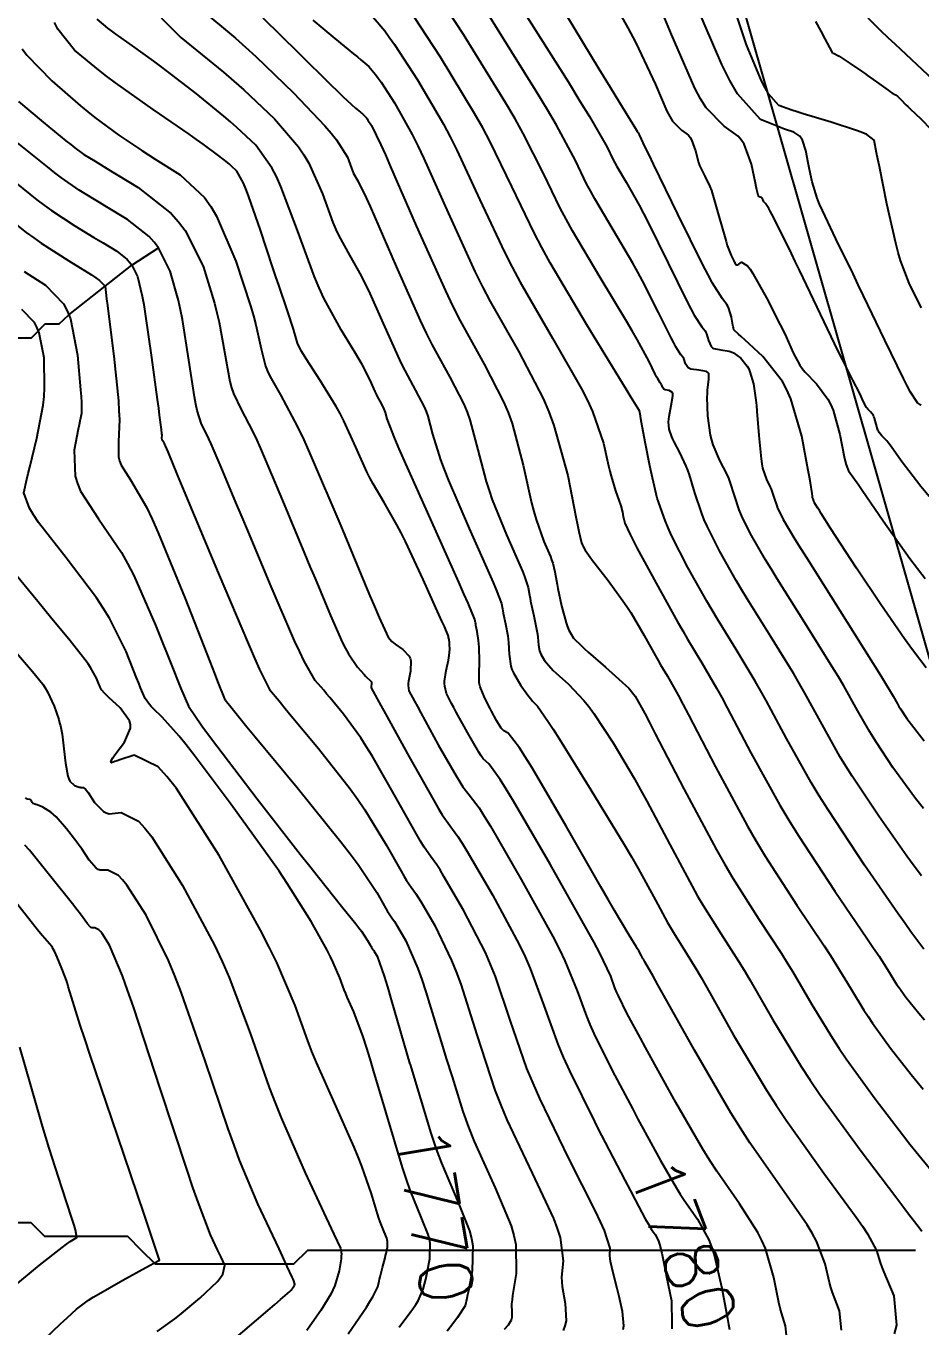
# Model space of a CAD drawing. Header units: metres. Extents: x 837475 to 838479, y 1189012 to 1191015.
# Drawn here: x 837875.6 to 837940.4, y 1189673.7 to 1189767.8 of the extents above; entities that cross this region are included whole.
import ezdxf

# ---------------------------------------------------------------- set-up
doc = ezdxf.new("R2010")
doc.units = ezdxf.units.M
doc.header["$LTSCALE"] = 0.3
for name, color, linetype in [('COTAS 10', 1, 'Continuous'), ('COTAS INT', 252, 'Continuous'), ('DRENAJE', 5, 'Continuous'), ('VIA1', 50, 'Continuous')]:
    doc.layers.add(name, color=color, linetype=linetype)
doc.styles.get("Standard").update_dxf_attribs({"font": 'simplex.shx'})

msp = doc.modelspace()

# ---------------------------------------------------------------- linework, layer by layer
at = {"layer": 'COTAS 10'}
for points in [[(837940.372, 1189740.384), (837940.319, 1189740.423), (837940.106, 1189740.564), (837939.601, 1189741.342), (837939.365, 1189741.784), (837939.088, 1189742.324), (837937.739, 1189745.094), (837936.209, 1189748.293), (837935.818, 1189749.103), (837935.44, 1189749.882), (837934.191, 1189752.422), (837933.224, 1189754.469), (837933.024, 1189754.937), (837932.853, 1189755.362), (837932.482, 1189756.539), (837932.302, 1189757.434), (837932.252, 1189757.68), (837932.202, 1189757.927), (837932.02, 1189758.812), (837931.777, 1189759.551), (837931.688, 1189759.704), (837931.59, 1189759.836), (837931.157, 1189760.125), (837930.485, 1189760.356), (837930.237, 1189760.45), (837929.961, 1189760.558), (837928.74, 1189761.054), (837927.082, 1189762.905), (837926.531, 1189763.867), (837925.94, 1189765.022), (837923.477, 1189770.816)], [(837892.746, 1189768.391), (837895.33, 1189765.877), (837897.659, 1189763.563), (837898.141, 1189763.091), (837898.552, 1189762.693), (837899.447, 1189761.865), (837899.813, 1189761.569), (837899.89, 1189761.506), (837899.958, 1189761.451), (837900.114, 1189761.32), (837900.246, 1189761.164), (837900.297, 1189761.093), (837900.354, 1189761.01), (837900.615, 1189760.61), (837901.296, 1189759.206), (837901.618, 1189758.49), (837901.998, 1189757.632), (837903.852, 1189753.351), (837905.962, 1189748.649), (837906.503, 1189747.526), (837907.025, 1189746.481), (837908.756, 1189743.351), (837910.17, 1189740.635), (837910.493, 1189739.851), (837910.785, 1189739.053), (837911.593, 1189736.054), (837912.196, 1189733.327), (837912.359, 1189732.701), (837912.52, 1189732.13), (837913.088, 1189730.532), (837913.548, 1189729.446), (837913.64, 1189729.197), (837913.718, 1189728.972), (837913.874, 1189728.346), (837913.983, 1189727.677), (837914.032, 1189727.425), (837914.088, 1189727.143), (837914.359, 1189725.881), (837914.687, 1189724.638), (837914.78, 1189724.367), (837914.874, 1189724.128), (837915.221, 1189723.533), (837915.79, 1189722.978), (837916.023, 1189722.765), (837916.29, 1189722.526), (837917.531, 1189721.447), (837918.748, 1189720.367), (837919.001, 1189720.127), (837919.218, 1189719.913), (837919.695, 1189719.356), (837920.379, 1189718.089), (837920.726, 1189717.428), (837921.141, 1189716.632), (837923.209, 1189712.638), (837925.568, 1189708.229), (837926.167, 1189707.171), (837926.742, 1189706.184), (837928.623, 1189703.209), (837930.263, 1189700.736), (837930.687, 1189700.066), (837931.097, 1189699.402), (837932.468, 1189697.054), (837933.953, 1189694.602), (837934.435, 1189693.872), (837934.947, 1189693.119), (837937.054, 1189690.216), (837939.092, 1189687.553), (837939.562, 1189686.952), (837939.99, 1189686.41), (837941.192, 1189684.945)], [(837940.53, 1189711.214), (837939.96, 1189711.95), (837938.319, 1189714.191), (837937.127, 1189715.99), (837936.841, 1189716.446), (837936.574, 1189716.885), (837935.77, 1189718.319), (837934.772, 1189720.091), (837934.383, 1189720.742), (837933.944, 1189721.464), (837931.953, 1189724.651), (837929.956, 1189727.835), (837929.514, 1189728.555), (837929.12, 1189729.205), (837928.095, 1189730.967), (837927.475, 1189732.204), (837927.335, 1189732.522), (837927.21, 1189732.83), (837926.874, 1189733.857), (837926.562, 1189734.829), (837926.453, 1189735.103), (837926.332, 1189735.38), (837925.813, 1189736.395), (837925.323, 1189737.515), (837925.222, 1189737.858), (837925.136, 1189738.214), (837924.946, 1189739.62), (837924.901, 1189740.933), (837924.906, 1189741.231), (837924.917, 1189741.501), (837925.019, 1189742.239), (837925, 1189742.681), (837924.935, 1189742.764), (837924.845, 1189742.831), (837924.304, 1189742.928), (837923.721, 1189742.988), (837923.604, 1189743.031), (837923.507, 1189743.084), (837923.315, 1189743.37), (837923.226, 1189743.691), (837923.194, 1189743.766), (837923.157, 1189743.835), (837922.996, 1189744.034), (837922.636, 1189744.602), (837922.474, 1189744.902), (837922.285, 1189745.265), (837921.38, 1189747.095), (837920.218, 1189749.371), (837919.868, 1189750.015), (837919.505, 1189750.665), (837918.09, 1189753.065), (837916.762, 1189755.32), (837916.453, 1189755.879), (837916.17, 1189756.409), (837915.362, 1189758.09), (837913.986, 1189760.651), (837913.345, 1189761.737), (837912.591, 1189762.986), (837908.932, 1189768.858)], [(837875.334, 1189766.166), (837875.69, 1189765.691), (837877.482, 1189763.836), (837879.558, 1189762.04), (837880.093, 1189761.602), (837880.611, 1189761.19), (837882.336, 1189759.916), (837883.999, 1189758.804), (837884.478, 1189758.494), (837884.964, 1189758.183), (837886.785, 1189757.051), (837888.539, 1189755.402), (837888.984, 1189754.765), (837889.41, 1189754.05), (837890.801, 1189750.816), (837891.858, 1189747.565), (837892.074, 1189746.839), (837892.257, 1189746.189), (837892.638, 1189744.469), (837892.952, 1189743.209), (837893.091, 1189742.849), (837893.254, 1189742.485), (837894.032, 1189741.127), (837895.264, 1189738.832), (837895.712, 1189737.877), (837896.208, 1189736.782), (837898.386, 1189731.674), (837900.421, 1189726.778), (837900.826, 1189725.818), (837901.163, 1189725.029), (837901.808, 1189723.609), (837902.091, 1189723.29), (837902.2, 1189723.195), (837902.321, 1189723.098), (837902.869, 1189722.726), (837903.339, 1189722.248), (837903.412, 1189722.084), (837903.46, 1189721.907), (837903.424, 1189721.153), (837903.288, 1189720.424), (837903.272, 1189720.262), (837903.266, 1189720.118), (837903.323, 1189719.742), (837903.722, 1189718.983), (837903.93, 1189718.597), (837904.182, 1189718.135), (837905.445, 1189715.831), (837906.728, 1189713.573), (837906.991, 1189713.139), (837907.214, 1189712.789), (837907.688, 1189712.217), (837908.395, 1189711.26), (837908.765, 1189710.667), (837909.211, 1189709.931), (837911.449, 1189706.09), (837913.731, 1189701.952), (837914.204, 1189701.03), (837914.608, 1189700.204), (837915.496, 1189698.029), (837916.152, 1189696.206), (837916.41, 1189695.603), (837916.701, 1189694.958), (837918.029, 1189692.27), (837919.311, 1189689.833), (837919.503, 1189689.467), (837919.886, 1189688.749), (837920.259, 1189688.055), (837921.517, 1189685.759), (837922.649, 1189683.81), (837922.942, 1189683.336), (837923.227, 1189682.89), (837924.183, 1189681.517), (837925.003, 1189680.03), (837925.202, 1189679.513), (837925.389, 1189678.95), (837925.963, 1189676.534), (837926.365, 1189674.331), (837926.444, 1189673.902), (837926.509, 1189673.551)], [(837875.495, 1189750.049), (837877.024, 1189749.068), (837878.327, 1189747.723), (837878.6, 1189747.205), (837878.833, 1189746.623), (837879.358, 1189743.997), (837879.567, 1189741.503), (837879.601, 1189741.006), (837879.626, 1189740.592), (837879.629, 1189739.794), (837879.512, 1189739.232), (837879.461, 1189738.967), (837879.401, 1189738.654), (837879.117, 1189737.13), (837879.178, 1189735.253), (837879.335, 1189734.718), (837879.554, 1189734.176), (837880.854, 1189732.162), (837882.523, 1189729.733), (837882.975, 1189728.929), (837883.422, 1189728.068), (837884.999, 1189724.484), (837886.307, 1189721.179), (837886.584, 1189720.494), (837886.824, 1189719.908), (837887.386, 1189718.62), (837888.342, 1189717.205), (837888.831, 1189716.539), (837889.417, 1189715.753), (837892.343, 1189711.923), (837895.444, 1189707.929), (837896.141, 1189707.04), (837896.767, 1189706.245), (837898.444, 1189704.157), (837899.474, 1189702.88), (837899.693, 1189702.596), (837899.883, 1189702.343), (837900.328, 1189701.679), (837900.538, 1189701.303), (837900.58, 1189701.232), (837900.614, 1189701.174), (837900.68, 1189701.08), (837900.742, 1189700.996), (837900.775, 1189700.943), (837900.814, 1189700.878), (837901.012, 1189700.538), (837901.524, 1189699.084), (837901.761, 1189698.317), (837902.039, 1189697.391), (837903.39, 1189692.729), (837903.399, 1189692.702), (837904.91, 1189687.731), (837905.296, 1189686.594), (837905.667, 1189685.563), (837906.879, 1189682.729), (837907.711, 1189680.671), (837907.843, 1189680.129), (837907.931, 1189679.599), (837907.892, 1189677.787), (837907.622, 1189676.344), (837907.564, 1189676.046), (837907.515, 1189675.793), (837907.399, 1189675.25), (837906.831, 1189674.402), (837906.497, 1189673.957), (837906.086, 1189673.421)], [(837885.109, 1189673.396), (837886.06, 1189674.061), (837886.383, 1189674.307), (837886.731, 1189674.582), (837888.2, 1189675.799), (837889.471, 1189677.016), (837889.694, 1189677.29), (837889.861, 1189677.536), (837889.999, 1189678.199), (837889.703, 1189678.829), (837889.598, 1189679.055), (837889.481, 1189679.303), (837888.975, 1189680.387), (837888.067, 1189682.759), (837887.698, 1189683.82), (837887.278, 1189685.056), (837885.336, 1189690.978), (837883.388, 1189696.867), (837882.964, 1189698.082), (837882.59, 1189699.116), (837881.655, 1189701.348), (837881.122, 1189702.182), (837881.002, 1189702.335), (837880.892, 1189702.454), (837880.595, 1189702.6), (837880.38, 1189702.596), (837880.323, 1189702.621), (837880.267, 1189702.657), (837880.076, 1189702.877), (837879.558, 1189703.577), (837879.296, 1189703.914), (837878.984, 1189704.314), (837877.43, 1189706.279), (837875.866, 1189708.204), (837875.546, 1189708.58)]]:
    msp.add_lwpolyline(points, dxfattribs=at)
at = {"layer": 'COTAS INT'}
for points in [[(837940.391, 1189706.36), (837939.868, 1189707.055), (837939.333, 1189707.781), (837937.297, 1189710.659), (837935.381, 1189713.552), (837934.921, 1189714.286), (837934.492, 1189714.991), (837933.199, 1189717.297), (837931.963, 1189719.564), (837931.569, 1189720.245), (837931.154, 1189720.949), (837929.468, 1189723.684), (837927.792, 1189726.379), (837927.382, 1189727.058), (837926.996, 1189727.708), (837925.797, 1189729.813), (837924.887, 1189731.629), (837924.682, 1189732.097), (837924.498, 1189732.549), (837924.005, 1189734.057), (837923.62, 1189735.358), (837923.504, 1189735.681), (837923.384, 1189735.987), (837922.918, 1189736.956), (837922.501, 1189737.74), (837922.411, 1189737.93), (837922.333, 1189738.107), (837922.144, 1189738.649), (837922.098, 1189739.192), (837922.109, 1189739.371), (837922.131, 1189739.562), (837922.298, 1189740.354), (837922.418, 1189741.055), (837922.41, 1189741.188), (837922.385, 1189741.295), (837922.147, 1189741.461), (837921.856, 1189741.49), (837921.798, 1189741.511), (837921.749, 1189741.538), (837921.653, 1189741.681), (837921.609, 1189741.841), (837921.593, 1189741.878), (837921.575, 1189741.913), (837921.494, 1189742.012), (837921.315, 1189742.295), (837921.234, 1189742.445), (837921.14, 1189742.626), (837920.688, 1189743.539), (837919.817, 1189745.15), (837919.458, 1189745.772), (837919.048, 1189746.47), (837917.142, 1189749.623), (837915.154, 1189752.997), (837914.693, 1189753.834), (837914.269, 1189754.628), (837913.06, 1189757.142), (837911.588, 1189760.047), (837910.999, 1189761.088), (837910.332, 1189762.23), (837907.269, 1189767.209), (837904.186, 1189771.928)], [(837940.73, 1189721.389), (837939.881, 1189722.491), (837939.549, 1189722.955), (837939.173, 1189723.486), (837937.464, 1189725.978), (837935.7, 1189728.605), (837935.29, 1189729.222), (837934.914, 1189729.791), (837933.838, 1189731.449), (837933.142, 1189732.549), (837933.006, 1189732.765), (837932.893, 1189732.944), (837932.69, 1189733.274), (837932.651, 1189733.352), (837932.642, 1189733.373), (837932.634, 1189733.392), (837932.613, 1189733.457), (837932.593, 1189733.518), (837932.586, 1189733.536), (837932.578, 1189733.553), (837932.546, 1189733.617), (837932.513, 1189733.715), (837932.505, 1189733.754), (837932.499, 1189733.797), (837932.48, 1189733.997), (837932.357, 1189734.773), (837932.284, 1189735.18), (837932.195, 1189735.671), (837931.732, 1189738.138), (837930.954, 1189740.854), (837930.665, 1189741.503), (837930.344, 1189742.105), (837928.92, 1189743.907), (837927.605, 1189745.119), (837927.354, 1189745.35), (837927.15, 1189745.536), (837926.821, 1189745.831), (837926.786, 1189745.972), (837926.768, 1189746.061), (837926.746, 1189746.171), (837926.639, 1189746.749), (837926.461, 1189747.391), (837926.395, 1189747.541), (837926.322, 1189747.679), (837925.999, 1189748.079), (837925.278, 1189749.215), (837924.954, 1189749.817), (837924.577, 1189750.544), (837922.764, 1189754.208), (837921.021, 1189757.812), (837920.687, 1189758.502), (837920.418, 1189759.057), (837919.986, 1189759.948), (837919.976, 1189759.965), (837919.974, 1189759.969), (837919.971, 1189759.973), (837919.965, 1189759.986), (837919.926, 1189760.051), (837919.903, 1189760.089), (837919.874, 1189760.134), (837919.726, 1189760.368), (837918.569, 1189762.266), (837917.904, 1189763.36), (837917.09, 1189764.701), (837912.904, 1189771.6)], [(837940.94, 1189733.778), (837940.342, 1189734.507), (837938.918, 1189736.367), (837938.19, 1189737.408), (837938.031, 1189737.621), (837937.89, 1189737.802), (837937.534, 1189738.183), (837937.327, 1189738.412), (837937.28, 1189738.498), (837937.237, 1189738.592), (837937.117, 1189739.012), (837936.999, 1189739.441), (837936.956, 1189739.541), (837936.91, 1189739.633), (837936.707, 1189739.898), (837936.504, 1189740.111), (837936.458, 1189740.171), (837936.416, 1189740.23), (837936.301, 1189740.445), (837936.114, 1189740.844), (837936.026, 1189741.019), (837935.924, 1189741.222), (837935.426, 1189742.189), (837934.668, 1189743.699), (837934.401, 1189744.244), (837934.109, 1189744.845), (837932.85, 1189747.474), (837931.572, 1189750.15), (837931.268, 1189750.781), (837930.987, 1189751.363), (837930.152, 1189753.067), (837929.572, 1189754.204), (837929.452, 1189754.429), (837929.348, 1189754.616), (837929.117, 1189754.967), (837929.012, 1189755.071), (837928.989, 1189755.102), (837928.968, 1189755.135), (837928.91, 1189755.259), (837928.857, 1189755.367), (837928.838, 1189755.388), (837928.818, 1189755.406), (837928.73, 1189755.44), (837928.647, 1189755.466), (837928.63, 1189755.479), (837928.615, 1189755.494), (837928.58, 1189755.569), (837928.493, 1189755.969), (837928.445, 1189756.189), (837928.387, 1189756.457), (837928.088, 1189757.817), (837927.563, 1189759.255), (837927.362, 1189759.572), (837927.136, 1189759.853), (837926.121, 1189760.572), (837924.824, 1189761.884), (837924.42, 1189762.539), (837923.998, 1189763.32), (837922.312, 1189767.192), (837920.5, 1189771.556)], [(837910.596, 1189770.508), (837914.851, 1189763.742), (837915.69, 1189762.386), (837916.383, 1189761.255), (837917.664, 1189759.038), (837918.071, 1189758.191), (837918.213, 1189757.924), (837918.369, 1189757.643), (837919.038, 1189756.507), (837919.962, 1189754.861), (837920.277, 1189754.258), (837920.619, 1189753.592), (837922.072, 1189750.651), (837923.431, 1189747.905), (837923.714, 1189747.36), (837923.957, 1189746.908), (837924.498, 1189746.057), (837924.74, 1189745.757), (837924.794, 1189745.653), (837924.844, 1189745.541), (837924.977, 1189745.06), (837925.175, 1189744.628), (837925.266, 1189744.547), (837925.372, 1189744.482), (837925.882, 1189744.386), (837926.477, 1189744.3), (837926.635, 1189744.241), (837926.791, 1189744.168), (837927.333, 1189743.78), (837927.792, 1189743.2), (837927.895, 1189743.006), (837927.988, 1189742.797), (837928.239, 1189741.922), (837928.411, 1189740.761), (837928.454, 1189740.371), (837928.495, 1189739.952), (837928.628, 1189738.194), (837928.785, 1189736.519), (837928.842, 1189736.152), (837928.905, 1189735.827), (837929.179, 1189735.006), (837929.455, 1189734.466), (837929.519, 1189734.32), (837929.578, 1189734.174), (837929.743, 1189733.657), (837929.922, 1189733.111), (837929.989, 1189732.947), (837930.063, 1189732.778), (837930.392, 1189732.121), (837931.243, 1189730.702), (837931.645, 1189730.052), (837932.12, 1189729.291), (837936.735, 1189721.978), (837937.196, 1189721.24), (837937.581, 1189720.617), (837938.342, 1189719.341), (837938.657, 1189718.779), (837938.761, 1189718.607), (837938.874, 1189718.428), (837939.341, 1189717.722), (837940.588, 1189716.118)], [(837884.048, 1189769.81), (837886.826, 1189766.979), (837889.901, 1189764.467), (837890.656, 1189763.819), (837891.37, 1189763.192), (837893.601, 1189761.097), (837895.323, 1189759.074), (837895.717, 1189758.491), (837896.075, 1189757.898), (837897.065, 1189755.676), (837897.822, 1189753.603), (837898.033, 1189753.104), (837898.245, 1189752.638), (837899.014, 1189751.228), (837899.858, 1189749.745), (837900.117, 1189749.233), (837900.387, 1189748.677), (837901.455, 1189746.305), (837902.508, 1189743.944), (837902.769, 1189743.395), (837903.017, 1189742.892), (837903.802, 1189741.455), (837904.416, 1189740.276), (837904.556, 1189739.935), (837904.683, 1189739.589), (837905.034, 1189738.287), (837905.601, 1189736.426), (837905.865, 1189735.727), (837906.174, 1189734.948), (837907.676, 1189731.474), (837909.132, 1189728.211), (837909.413, 1189727.566), (837909.64, 1189727.032), (837910.019, 1189726.038), (837910.083, 1189725.653), (837910.112, 1189725.504), (837910.146, 1189725.336), (837910.309, 1189724.578), (837910.466, 1189723.705), (837910.496, 1189723.466), (837910.52, 1189723.228), (837910.558, 1189722.376), (837910.688, 1189721.515), (837910.77, 1189721.27), (837910.872, 1189721.023), (837911.406, 1189720.108), (837911.994, 1189719.312), (837912.131, 1189719.14), (837912.256, 1189718.988), (837912.611, 1189718.612), (837913.375, 1189717.541), (837913.758, 1189716.95), (837914.215, 1189716.232), (837916.484, 1189712.577), (837918.877, 1189708.622), (837919.412, 1189707.715), (837919.892, 1189706.889), (837921.165, 1189704.588), (837922.022, 1189702.987), (837922.239, 1189702.603), (837922.448, 1189702.245), (837923.131, 1189701.165), (837924.075, 1189699.64), (837924.449, 1189699.001), (837924.872, 1189698.268), (837926.805, 1189694.839), (837929.177, 1189690.847), (837929.876, 1189689.759), (837930.594, 1189688.679), (837933.341, 1189684.839), (837935.669, 1189681.677), (837936.122, 1189681.023), (837936.493, 1189680.465), (837937.14, 1189679.253), (837937.396, 1189678.394), (837937.519, 1189678.06), (837937.665, 1189677.684), (837938.382, 1189675.977), (837938.596, 1189673.86), (837938.425, 1189673.227)], [(837940.552, 1189701.043), (837939.633, 1189702.292), (837939.207, 1189702.896), (837938.706, 1189703.612), (837936.275, 1189707.128), (837933.634, 1189711.114), (837933.001, 1189712.126), (837932.41, 1189713.097), (837930.628, 1189716.275), (837929.154, 1189719.038), (837928.756, 1189719.748), (837928.363, 1189720.435), (837926.983, 1189722.717), (837925.628, 1189724.923), (837925.251, 1189725.561), (837924.873, 1189726.211), (837923.5, 1189728.66), (837922.322, 1189730.964), (837922.067, 1189731.524), (837921.842, 1189732.05), (837921.286, 1189733.666), (837920.936, 1189735.133), (837920.841, 1189735.566), (837920.746, 1189736.01), (837920.413, 1189737.706), (837920.148, 1189739.13), (837920.098, 1189739.402), (837920.057, 1189739.621), (837919.991, 1189739.971), (837919.99, 1189739.976), (837919.989, 1189739.978), (837919.989, 1189739.98), (837919.987, 1189739.988), (837919.403, 1189740.945), (837919.036, 1189741.546), (837918.579, 1189742.291), (837916.187, 1189746.194), (837913.544, 1189750.679), (837912.93, 1189751.791), (837912.367, 1189752.848), (837910.758, 1189756.194), (837909.19, 1189759.444), (837908.654, 1189760.438), (837908.073, 1189761.474), (837905.605, 1189765.559), (837903.228, 1189769.199)], [(837940.384, 1189747.421), (837940.181, 1189747.839), (837939.51, 1189749.203), (837938.882, 1189750.846), (837938.706, 1189751.44), (837938.529, 1189752.095), (837937.883, 1189754.959), (837937.345, 1189757.644), (837937.236, 1189758.186), (837937.145, 1189758.64), (837936.961, 1189759.548), (837936.444, 1189759.954), (837936.142, 1189760.091), (837935.771, 1189760.239), (837933.86, 1189760.863), (837931.843, 1189761.471), (837931.406, 1189761.609), (837931.02, 1189761.733), (837930.066, 1189762.074), (837929.334, 1189762.899), (837929.089, 1189763.329), (837928.826, 1189763.846), (837927.725, 1189766.442), (837926.832, 1189769.12)], [(837934.611, 1189673.497), (837934.469, 1189674.895), (837933.962, 1189676.21), (837933.844, 1189676.577), (837933.735, 1189676.945), (837933.426, 1189678.282), (837932.796, 1189679.936), (837932.485, 1189680.504), (837932.115, 1189681.118), (837930.288, 1189683.732), (837927.974, 1189687.044), (837927.297, 1189688.098), (837926.605, 1189689.212), (837923.973, 1189693.732), (837921.76, 1189697.702), (837921.331, 1189698.469), (837920.982, 1189699.092), (837920.384, 1189700.143), (837920.301, 1189700.276), (837920.275, 1189700.32), (837920.248, 1189700.367), (837920.143, 1189700.563), (837919.938, 1189700.925), (837919.849, 1189701.076), (837919.745, 1189701.249), (837919.253, 1189702.059), (837918.196, 1189703.849), (837917.737, 1189704.64), (837917.206, 1189705.56), (837914.685, 1189709.949), (837912.222, 1189714.159), (837911.727, 1189714.966), (837911.313, 1189715.617), (837910.492, 1189716.672), (837910.184, 1189716.835), (837910.094, 1189716.924), (837910.001, 1189717.032), (837909.647, 1189717.579), (837909.288, 1189718.254), (837909.192, 1189718.443), (837909.098, 1189718.632), (837908.771, 1189719.32), (837908.52, 1189719.892), (837908.474, 1189720.008), (837908.438, 1189720.105), (837908.391, 1189720.304), (837908.406, 1189720.593), (837908.409, 1189720.747), (837908.411, 1189720.933), (837908.414, 1189721.873), (837908.391, 1189722.9), (837908.377, 1189723.141), (837908.359, 1189723.364), (837908.265, 1189724.011), (837908.168, 1189724.465), (837908.147, 1189724.565), (837908.13, 1189724.654), (837908.092, 1189724.884), (837907.602, 1189726.063), (837907.299, 1189726.75), (837906.925, 1189727.594), (837904.97, 1189731.946), (837903.001, 1189736.358), (837902.618, 1189737.24), (837902.304, 1189737.975), (837901.755, 1189739.403), (837901.632, 1189739.857), (837901.588, 1189739.977), (837901.539, 1189740.096), (837901.325, 1189740.507), (837901.052, 1189741.008), (837900.965, 1189741.183), (837900.874, 1189741.374), (837900.507, 1189742.197), (837899.944, 1189743.321), (837899.729, 1189743.701), (837899.489, 1189744.112), (837898.409, 1189745.847), (837897.168, 1189748.122), (837896.827, 1189748.874), (837896.486, 1189749.678), (837895.264, 1189753.023), (837894.06, 1189756.215), (837893.73, 1189756.923), (837893.403, 1189757.556), (837892.238, 1189759.205), (837890.875, 1189760.478), (837890.423, 1189760.872), (837889.939, 1189761.285), (837887.923, 1189762.927), (837885.864, 1189764.527), (837885.353, 1189764.913), (837884.868, 1189765.275), (837883.329, 1189766.375), (837882.103, 1189767.242), (837881.815, 1189767.456), (837881.548, 1189767.659), (837880.77, 1189768.301)], [(837888.19, 1189769.086), (837890.774, 1189766.929), (837891.505, 1189766.279), (837892.242, 1189765.607), (837894.963, 1189762.989), (837897.243, 1189760.591), (837897.704, 1189760.058), (837898.09, 1189759.581), (837898.865, 1189758.329), (837899.158, 1189757.527), (837899.24, 1189757.335), (837899.322, 1189757.155), (837899.619, 1189756.61), (837900.227, 1189755.378), (837900.505, 1189754.765), (837900.831, 1189754.034), (837902.403, 1189750.412), (837904.142, 1189746.513), (837904.573, 1189745.607), (837904.983, 1189744.776), (837906.279, 1189742.403), (837907.293, 1189740.456), (837907.524, 1189739.893), (837907.734, 1189739.321), (837908.314, 1189737.17), (837908.899, 1189734.876), (837909.112, 1189734.214), (837909.347, 1189733.539), (837910.382, 1189731.003), (837911.34, 1189728.828), (837911.527, 1189728.381), (837911.679, 1189728.002), (837911.946, 1189727.192), (837912.036, 1189726.652), (837912.077, 1189726.443), (837912.124, 1189726.208), (837912.353, 1189725.144), (837912.573, 1189724.072), (837912.615, 1189723.831), (837912.648, 1189723.616), (837912.702, 1189723.042), (837912.766, 1189722.619), (837912.806, 1189722.5), (837912.856, 1189722.379), (837913.117, 1189721.931), (837913.581, 1189721.39), (837913.759, 1189721.21), (837913.958, 1189721.017), (837914.856, 1189720.214), (837915.982, 1189719.022), (837916.326, 1189718.585), (837916.683, 1189718.101), (837918.089, 1189715.966), (837919.628, 1189713.355), (837920.069, 1189712.571), (837920.517, 1189711.761), (837922.187, 1189708.613), (837923.795, 1189705.608), (837924.203, 1189704.887), (837924.595, 1189704.214), (837925.877, 1189702.187), (837927.169, 1189700.188), (837927.568, 1189699.533), (837927.984, 1189698.835), (837929.636, 1189695.947), (837931.68, 1189692.573), (837932.343, 1189691.568), (837933.048, 1189690.533), (837935.947, 1189686.538), (837938.534, 1189683.125), (837939.042, 1189682.457), (837939.461, 1189681.908), (837940.223, 1189680.925), (837940.406, 1189680.664)], [(837896.37, 1189768.238), (837897.952, 1189766.906), (837899.307, 1189765.809), (837899.594, 1189765.575), (837899.843, 1189765.371), (837900.424, 1189764.887), (837900.91, 1189764.309), (837901.099, 1189764.047), (837901.312, 1189763.74), (837902.279, 1189762.26), (837903.555, 1189759.962), (837903.963, 1189759.14), (837904.395, 1189758.236), (837906.154, 1189754.299), (837908.097, 1189750.049), (837908.645, 1189748.948), (837909.198, 1189747.88), (837911.233, 1189744.299), (837913.036, 1189740.871), (837913.443, 1189739.9), (837913.81, 1189738.92), (837914.801, 1189735.301), (837915.398, 1189732.316), (837915.516, 1189731.735), (837915.613, 1189731.261), (837915.795, 1189730.436), (837915.867, 1189730.274), (837915.896, 1189730.218), (837915.928, 1189730.157), (837916.075, 1189729.897), (837916.431, 1189729.385), (837916.595, 1189729.165), (837916.788, 1189728.912), (837917.72, 1189727.717), (837918.8, 1189726.246), (837919.086, 1189725.819), (837919.366, 1189725.384), (837920.331, 1189723.739), (837921.154, 1189722.25), (837921.344, 1189721.914), (837921.518, 1189721.609), (837922.013, 1189720.783), (837922.782, 1189719.405), (837923.13, 1189718.754), (837923.535, 1189717.985), (837925.486, 1189714.231), (837927.806, 1189709.949), (837928.445, 1189708.846), (837929.082, 1189707.78), (837931.369, 1189704.231), (837933.357, 1189701.284), (837933.805, 1189700.598), (837934.209, 1189699.968), (837935.3, 1189698.162), (837936.226, 1189696.631), (837936.527, 1189696.176), (837936.847, 1189695.706), (837938.162, 1189693.894), (837939.651, 1189691.981), (837940.081, 1189691.447), (837940.518, 1189690.912)], [(837900.733, 1189768.454), (837901.574, 1189767.455), (837901.902, 1189767), (837902.27, 1189766.469), (837903.942, 1189763.909), (837905.814, 1189760.718), (837906.309, 1189759.789), (837906.793, 1189758.84), (837908.456, 1189755.246), (837910.232, 1189751.448), (837910.788, 1189750.37), (837911.371, 1189749.28), (837913.71, 1189745.246), (837915.807, 1189741.581), (837916.239, 1189740.723), (837916.606, 1189739.933), (837917.394, 1189737.645), (837917.751, 1189735.994), (837917.846, 1189735.605), (837917.94, 1189735.246), (837918.267, 1189734.196), (837918.536, 1189733.438), (837918.593, 1189733.264), (837918.642, 1189733.105), (837918.756, 1189732.657), (837918.822, 1189732.323), (837918.84, 1189732.236), (837918.859, 1189732.151), (837918.928, 1189731.862), (837919.319, 1189731.027), (837919.541, 1189730.598), (837919.812, 1189730.082), (837921.203, 1189727.506), (837922.749, 1189724.715), (837923.119, 1189724.064), (837923.464, 1189723.466), (837924.498, 1189721.75), (837925.573, 1189719.92), (837925.943, 1189719.251), (837926.344, 1189718.511), (837928.057, 1189715.253), (837930.153, 1189711.458), (837930.796, 1189710.379), (837931.466, 1189709.289), (837934.115, 1189705.253), (837936.451, 1189701.832), (837936.924, 1189701.131), (837937.321, 1189700.535), (837938.131, 1189699.269), (837938.5, 1189698.661), (837938.619, 1189698.479), (837938.746, 1189698.293), (837939.269, 1189697.572), (837940.21, 1189696.409), (837940.6, 1189695.943)], [(837918.48, 1189768.884), (837919.142, 1189767.689), (837919.722, 1189766.601), (837921.147, 1189763.569), (837921.984, 1189761.647), (837922.193, 1189761.26), (837922.394, 1189760.935), (837923.038, 1189760.284), (837923.546, 1189759.907), (837923.66, 1189759.754), (837923.764, 1189759.581), (837924.042, 1189758.784), (837924.273, 1189757.936), (837924.345, 1189757.731), (837924.422, 1189757.539), (837924.73, 1189756.954), (837925.088, 1189756.206), (837925.196, 1189755.911), (837925.308, 1189755.579), (837925.743, 1189754.065), (837926.158, 1189752.556), (837926.256, 1189752.228), (837926.348, 1189751.938), (837926.621, 1189751.216), (837926.815, 1189750.827), (837926.858, 1189750.749), (837926.895, 1189750.683), (837926.987, 1189750.549), (837927.085, 1189750.547), (837927.125, 1189750.564), (837927.17, 1189750.589), (837927.383, 1189750.742), (837927.81, 1189750.47), (837927.991, 1189750.226), (837928.199, 1189749.91), (837929.178, 1189748.16), (837930.179, 1189746.196), (837930.401, 1189745.745), (837930.599, 1189745.333), (837931.116, 1189744.181), (837931.593, 1189743.293), (837931.766, 1189743.048), (837931.956, 1189742.804), (837932.79, 1189741.924), (837933.627, 1189740.83), (837933.819, 1189740.451), (837933.994, 1189740.038), (837934.483, 1189738.269), (837934.807, 1189736.657), (837934.878, 1189736.343), (837934.941, 1189736.086), (837935.103, 1189735.634), (837935.556, 1189735.032), (837935.802, 1189734.68), (837936.102, 1189734.247), (837937.621, 1189732.015), (837939.547, 1189729.309), (837940.102, 1189728.577), (837940.667, 1189727.853)], [(837941.248, 1189763.917), (837938.502, 1189766.468), (837937.947, 1189766.992), (837937.482, 1189767.436), (837936.542, 1189768.381)], [(837930.626, 1189673.133), (837930.557, 1189673.813), (837930.259, 1189674.736), (837930.169, 1189675.093), (837930.075, 1189675.495), (837929.712, 1189677.312), (837929.099, 1189679.407), (837928.848, 1189679.984), (837928.562, 1189680.559), (837927.235, 1189682.625), (837925.582, 1189685), (837925.09, 1189685.771), (837924.582, 1189686.591), (837922.625, 1189689.962), (837920.832, 1189693.199), (837920.428, 1189693.934), (837920.065, 1189694.6), (837919.089, 1189696.426), (837918.475, 1189697.669), (837918.34, 1189697.967), (837918.221, 1189698.246), (837917.918, 1189699.089), (837917.122, 1189700.767), (837916.693, 1189701.572), (837916.172, 1189702.526), (837913.536, 1189707.2), (837910.89, 1189711.742), (837910.363, 1189712.611), (837909.926, 1189713.313), (837909.09, 1189714.444), (837908.699, 1189714.812), (837908.542, 1189715.032), (837908.364, 1189715.302), (837907.546, 1189716.705), (837906.735, 1189718.195), (837906.561, 1189718.52), (837906.41, 1189718.807), (837906.047, 1189719.531), (837905.91, 1189720.078), (837905.901, 1189720.254), (837905.904, 1189720.44), (837906.019, 1189721.204), (837906.177, 1189721.947), (837906.207, 1189722.121), (837906.232, 1189722.281), (837906.27, 1189722.746), (837906.262, 1189723.082), (837906.258, 1189723.161), (837906.252, 1189723.233), (837906.221, 1189723.445), (837906.189, 1189723.593), (837906.183, 1189723.625), (837906.177, 1189723.655), (837906.165, 1189723.73), (837905.884, 1189724.382), (837905.709, 1189724.775), (837905.492, 1189725.26), (837904.358, 1189727.779), (837903.067, 1189730.53), (837902.751, 1189731.161), (837902.453, 1189731.736), (837901.527, 1189733.341), (837900.722, 1189734.709), (837900.501, 1189735.134), (837900.28, 1189735.58), (837899.488, 1189737.357), (837898.61, 1189739.258), (837898.335, 1189739.781), (837898.046, 1189740.304), (837896.89, 1189742.179), (837895.88, 1189743.73), (837895.685, 1189744.046), (837895.526, 1189744.315), (837895.256, 1189744.878), (837895.124, 1189745.384), (837895.053, 1189745.616), (837894.967, 1189745.888), (837894.529, 1189747.203), (837893.904, 1189749.057), (837893.699, 1189749.669), (837893.481, 1189750.324), (837892.581, 1189753.043), (837891.718, 1189755.522), (837891.523, 1189756.024), (837891.348, 1189756.448), (837890.876, 1189757.314), (837890.466, 1189757.696), (837890.33, 1189757.815), (837890.185, 1189757.939), (837889.578, 1189758.433), (837888.442, 1189759.268), (837887.963, 1189759.607), (837887.412, 1189759.994), (837884.826, 1189761.78), (837882.095, 1189763.71), (837881.452, 1189764.187), (837880.859, 1189764.64), (837879.126, 1189766.068), (837877.935, 1189767.572), (837877.683, 1189768.072)], [(837932.736, 1189768.138), (837933.108, 1189767.44), (837933.41, 1189766.874), (837933.906, 1189765.937), (837933.954, 1189765.875), (837933.973, 1189765.86), (837933.994, 1189765.848), (837934.088, 1189765.814), (837934.332, 1189765.689), (837934.447, 1189765.619), (837934.583, 1189765.533), (837935.246, 1189765.098), (837936.046, 1189764.55), (837936.268, 1189764.395), (837936.49, 1189764.238), (837937.297, 1189763.656), (837937.974, 1189763.169), (837938.115, 1189763.071), (837938.236, 1189762.99), (837938.503, 1189762.831), (837938.65, 1189762.743), (837938.694, 1189762.707), (837938.74, 1189762.665), (837938.921, 1189762.47), (837939.256, 1189762.119), (837939.4, 1189761.979), (837939.566, 1189761.82), (837940.347, 1189761.089), (837941.098, 1189760.329)], [(837875.088, 1189762.341), (837876.852, 1189760.867), (837878.508, 1189759.51), (837878.854, 1189759.234), (837879.15, 1189759), (837879.809, 1189758.516), (837880.616, 1189758.027), (837881.005, 1189757.791), (837881.466, 1189757.511), (837883.729, 1189756.134), (837886.111, 1189754.251), (837886.648, 1189753.651), (837887.131, 1189753.017), (837888.43, 1189750.446), (837889.252, 1189747.768), (837889.435, 1189747.067), (837889.597, 1189746.383), (837890.377, 1189742.104), (837890.497, 1189741.653), (837890.627, 1189741.24), (837891.174, 1189740.075), (837892.005, 1189738.513), (837892.314, 1189737.851), (837892.658, 1189737.088), (837894.182, 1189733.505), (837895.776, 1189729.652), (837896.163, 1189728.72), (837896.526, 1189727.846), (837897.641, 1189725.178), (837898.524, 1189723.213), (837898.741, 1189722.783), (837898.947, 1189722.402), (837899.59, 1189721.438), (837900.071, 1189720.905), (837900.175, 1189720.796), (837900.266, 1189720.704), (837900.487, 1189720.51), (837900.591, 1189720.412), (837900.608, 1189720.38), (837900.619, 1189720.347), (837900.617, 1189720.208), (837900.593, 1189720.076), (837900.59, 1189720.047), (837900.589, 1189720.021), (837900.599, 1189719.954), (837901.033, 1189719.159), (837901.299, 1189718.674), (837901.629, 1189718.075), (837903.345, 1189714.957), (837905.091, 1189711.843), (837905.439, 1189711.247), (837905.729, 1189710.766), (837906.287, 1189709.99), (837906.865, 1189709.207), (837907.167, 1189708.722), (837907.532, 1189708.121), (837909.361, 1189704.98), (837911.289, 1189701.379), (837911.715, 1189700.487), (837912.095, 1189699.641), (837913.075, 1189696.969), (837914.083, 1189694.167), (837914.48, 1189693.239), (837914.927, 1189692.247), (837916.74, 1189688.58), (837916.969, 1189688.114), (837918.941, 1189684.334), (837919.345, 1189683.563), (837919.687, 1189682.912), (837920.41, 1189681.555), (837920.715, 1189681.029), (837920.795, 1189680.901), (837920.871, 1189680.781), (837921.13, 1189680.41), (837921.351, 1189680.008), (837921.405, 1189679.868), (837921.455, 1189679.716), (837921.61, 1189679.064), (837921.801, 1189678.09), (837921.873, 1189677.736), (837921.955, 1189677.344), (837922.32, 1189675.623), (837922.332, 1189673.937), (837922.334, 1189673.589)], [(837918.826, 1189673.551), (837918.853, 1189673.81), (837918.763, 1189674.84), (837918.518, 1189675.927), (837918.448, 1189676.221), (837918.376, 1189676.514), (837918.108, 1189677.548), (837917.903, 1189678.455), (837917.871, 1189678.666), (837917.85, 1189678.861), (837917.863, 1189679.423), (837917.458, 1189680.693), (837917.174, 1189681.333), (837916.814, 1189682.099), (837914.894, 1189685.909), (837912.778, 1189690.258), (837912.296, 1189691.363), (837911.858, 1189692.426), (837910.654, 1189695.909), (837909.581, 1189699.079), (837909.227, 1189699.945), (837908.848, 1189700.805), (837907.274, 1189703.869), (837905.852, 1189706.31), (837905.569, 1189706.777), (837905.334, 1189707.154), (837904.885, 1189707.762), (837904.414, 1189708.433), (837904.166, 1189708.85), (837903.866, 1189709.366), (837902.356, 1189712.064), (837900.655, 1189715.021), (837900.235, 1189715.701), (837899.838, 1189716.32), (837898.586, 1189718.054), (837897.598, 1189719.243), (837897.366, 1189719.518), (837897.153, 1189719.771), (837896.535, 1189720.489), (837895.743, 1189721.874), (837895.42, 1189722.547), (837895.053, 1189723.345), (837893.351, 1189727.273), (837891.585, 1189731.483), (837891.177, 1189732.46), (837890.804, 1189733.354), (837889.745, 1189735.901), (837889.021, 1189737.604), (837888.858, 1189737.966), (837888.711, 1189738.28), (837888.316, 1189739.022), (837888, 1189739.995), (837887.903, 1189740.456), (837887.802, 1189740.999), (837887.403, 1189743.65), (837886.938, 1189746.577), (837886.795, 1189747.294), (837886.646, 1189747.971), (837886.059, 1189750.076), (837885.202, 1189751.771), (837884.884, 1189752.189), (837884.53, 1189752.584), (837882.959, 1189753.826), (837881.329, 1189754.817), (837880.939, 1189755.053), (837880.574, 1189755.274), (837879.476, 1189755.936), (837878.191, 1189756.831), (837877.709, 1189757.198), (837877.171, 1189757.617), (837874.772, 1189759.563)], [(837874.253, 1189756.965), (837876.412, 1189755.245), (837876.954, 1189754.839), (837877.472, 1189754.462), (837879.144, 1189753.356), (837880.533, 1189752.52), (837880.872, 1189752.316), (837881.193, 1189752.122), (837882.189, 1189751.518), (837882.949, 1189750.918), (837883.119, 1189750.727), (837883.273, 1189750.525), (837883.687, 1189749.706), (837884.028, 1189748.265), (837884.135, 1189747.672), (837884.248, 1189746.994), (837884.706, 1189743.841), (837885.112, 1189740.789), (837885.194, 1189740.175), (837885.262, 1189739.661), (837885.396, 1189738.637), (837885.43, 1189738.32), (837885.435, 1189738.251), (837885.438, 1189738.191), (837885.433, 1189738.042), (837885.434, 1189737.948), (837885.441, 1189737.922), (837885.45, 1189737.896), (837885.509, 1189737.802), (837885.611, 1189737.624), (837885.648, 1189737.545), (837885.689, 1189737.453), (837885.869, 1189737.014), (837886.555, 1189735.352), (837886.915, 1189734.49), (837887.349, 1189733.453), (837889.529, 1189728.256), (837891.717, 1189723.108), (837892.155, 1189722.102), (837892.521, 1189721.278), (837893.237, 1189719.816), (837893.926, 1189718.996), (837894.276, 1189718.576), (837894.693, 1189718.072), (837896.773, 1189715.559), (837899.063, 1189712.631), (837899.613, 1189711.867), (837900.127, 1189711.123), (837901.68, 1189708.602), (837902.757, 1189706.679), (837902.97, 1189706.31), (837903.148, 1189706.013), (837903.483, 1189705.535), (837903.804, 1189705.101), (837903.971, 1189704.833), (837904.173, 1189704.499), (837905.187, 1189702.759), (837906.407, 1189700.232), (837906.738, 1189699.402), (837907.067, 1189698.516), (837908.232, 1189694.849), (837909.542, 1189690.861), (837909.963, 1189689.773), (837910.408, 1189688.693), (837912.222, 1189684.849), (837913.77, 1189681.566), (837914.046, 1189680.839), (837914.257, 1189680.191), (837914.471, 1189678.508), (837914.364, 1189677.325), (837914.372, 1189676.992), (837914.398, 1189676.657), (837914.627, 1189675.426), (837914.682, 1189674.169), (837914.598, 1189673.817), (837914.471, 1189673.464)], [(837873.735, 1189754.368), (837875.638, 1189752.881), (837876.177, 1189752.493), (837876.72, 1189752.114), (837878.722, 1189750.828), (837880.362, 1189749.804), (837880.677, 1189749.59), (837880.931, 1189749.407), (837881.345, 1189748.995), (837881.452, 1189748.087), (837881.512, 1189747.591), (837881.586, 1189746.988), (837881.965, 1189743.928), (837882.301, 1189740.698), (837882.348, 1189739.987), (837882.375, 1189739.357), (837882.305, 1189737.746), (837882.317, 1189736.66), (837882.395, 1189736.36), (837882.507, 1189736.06), (837883.182, 1189734.982), (837884.328, 1189733.012), (837884.737, 1189732.15), (837885.185, 1189731.151), (837887.136, 1189726.401), (837888.915, 1189721.855), (837889.256, 1189720.985), (837889.532, 1189720.283), (837889.977, 1189719.151), (837890.027, 1189719.077), (837890.053, 1189719.042), (837890.083, 1189719.001), (837890.236, 1189718.802), (837891.116, 1189717.724), (837891.605, 1189717.13), (837892.2, 1189716.408), (837895.236, 1189712.729), (837898.391, 1189708.818), (837899.06, 1189707.949), (837899.641, 1189707.173), (837901.004, 1189705.141), (837901.647, 1189703.991), (837901.775, 1189703.771), (837901.881, 1189703.593), (837902.082, 1189703.308), (837902.273, 1189703.048), (837902.373, 1189702.888), (837902.494, 1189702.689), (837903.1, 1189701.649), (837903.965, 1189699.658), (837904.249, 1189698.859), (837904.553, 1189697.954), (837905.811, 1189693.789), (837906.018, 1189693.135), (837906.436, 1189691.806), (837907.226, 1189689.296), (837907.629, 1189688.184), (837908.037, 1189687.128), (837909.551, 1189683.789), (837910.725, 1189681.034), (837910.919, 1189680.346), (837911.056, 1189679.69), (837911.079, 1189677.593), (837910.818, 1189676.011), (837910.776, 1189675.68), (837910.747, 1189675.395), (837910.753, 1189674.753), (837910.768, 1189674.41), (837910.745, 1189674.314), (837910.71, 1189674.217), (837910.487, 1189673.865), (837910.218, 1189673.537)], [(837902.616, 1189673.702), (837903.464, 1189674.837), (837903.608, 1189675.03), (837903.812, 1189675.34), (837903.985, 1189675.626), (837904.357, 1189676.449), (837904.534, 1189677.188), (837904.585, 1189677.42), (837904.636, 1189677.665), (837904.827, 1189678.646), (837904.851, 1189679.755), (837904.797, 1189680.079), (837904.717, 1189680.41), (837904.208, 1189681.669), (837903.404, 1189683.62), (837903.139, 1189684.388), (837902.854, 1189685.254), (837901.669, 1189689.205), (837900.767, 1189692.267), (837900.515, 1189693.12), (837900.25, 1189693.964), (837900.008, 1189694.703), (837899.329, 1189696.507), (837898.856, 1189697.568), (837898.744, 1189697.84), (837898.639, 1189698.103), (837898.327, 1189698.971), (837897.85, 1189700.085), (837897.641, 1189700.503), (837897.398, 1189700.968), (837896.243, 1189703.041), (837894.522, 1189705.79), (837893.922, 1189706.681), (837893.268, 1189707.629), (837890.463, 1189711.519), (837887.777, 1189715.077), (837887.199, 1189715.815), (837886.692, 1189716.445), (837885.462, 1189717.827), (837884.811, 1189718.45), (837884.67, 1189718.602), (837884.546, 1189718.745), (837884.241, 1189719.187), (837883.912, 1189719.939), (837883.773, 1189720.277), (837883.613, 1189720.672), (837882.863, 1189722.568), (837881.659, 1189724.984), (837881.213, 1189725.707), (837880.719, 1189726.453), (837878.527, 1189729.342), (837876.532, 1189731.913), (837876.162, 1189732.459), (837875.87, 1189732.934), (837875.475, 1189734.049), (837875.69, 1189735.049), (837875.783, 1189735.45), (837875.891, 1189735.906), (837876.404, 1189738.001), (837876.855, 1189740.38), (837876.925, 1189741.015), (837876.971, 1189741.639), (837876.938, 1189743.806), (837876.575, 1189745.619), (837876.414, 1189746.021), (837876.226, 1189746.378), (837875.326, 1189747.307)], [(837898.923, 1189673.217), (837900.24, 1189675.168), (837900.497, 1189675.569), (837900.707, 1189675.908), (837901.076, 1189676.629), (837901.167, 1189677.041), (837901.201, 1189677.186), (837901.24, 1189677.345), (837901.414, 1189678.028), (837901.59, 1189678.723), (837901.63, 1189678.889), (837901.665, 1189679.044), (837901.762, 1189679.506), (837901.771, 1189679.911), (837901.751, 1189680.029), (837901.722, 1189680.15), (837901.536, 1189680.609), (837901.243, 1189681.322), (837901.146, 1189681.602), (837901.042, 1189681.918), (837900.609, 1189683.361), (837899.923, 1189685.357), (837899.659, 1189686.022), (837899.363, 1189686.737), (837898.027, 1189689.724), (837896.635, 1189692.847), (837896.304, 1189693.647), (837895.996, 1189694.419), (837895.08, 1189696.973), (837893.775, 1189700.078), (837893.222, 1189701.198), (837892.587, 1189702.43), (837889.599, 1189707.818), (837886.509, 1189712.656), (837885.809, 1189713.542), (837885.176, 1189714.231), (837883.449, 1189715.078), (837882.413, 1189714.728), (837882.214, 1189714.662), (837882.054, 1189714.61), (837881.798, 1189714.531), (837881.792, 1189714.538), (837881.791, 1189714.539), (837881.789, 1189714.54), (837881.784, 1189714.54), (837881.779, 1189714.551), (837881.777, 1189714.56), (837881.775, 1189714.57), (837881.768, 1189714.626), (837881.914, 1189714.883), (837882.009, 1189715.021), (837882.128, 1189715.187), (837882.753, 1189716.026), (837883.179, 1189717.03), (837883.172, 1189717.301), (837883.112, 1189717.568), (837882.443, 1189718.503), (837881.612, 1189719.257), (837881.449, 1189719.409), (837881.316, 1189719.537), (837881.076, 1189719.794), (837880.993, 1189719.984), (837880.957, 1189720.07), (837880.917, 1189720.17), (837880.726, 1189720.652), (837880.298, 1189721.413), (837880.108, 1189721.69), (837879.887, 1189721.996), (837878.828, 1189723.338), (837877.406, 1189725.06), (837876.482, 1189726.18), (837874.567, 1189728.503)], [(837874.937, 1189722.472), (837876.1, 1189721.14), (837876.835, 1189720.21), (837877.01, 1189719.939), (837877.172, 1189719.663), (837877.653, 1189718.616), (837877.987, 1189717.648), (837878.056, 1189717.42), (837878.115, 1189717.21), (837878.243, 1189716.6), (837878.317, 1189715.978), (837878.341, 1189715.761), (837878.367, 1189715.524), (837878.473, 1189714.508), (837878.645, 1189713.562), (837878.711, 1189713.37), (837878.787, 1189713.207), (837879.127, 1189712.873), (837879.463, 1189712.77), (837879.534, 1189712.754), (837879.597, 1189712.744), (837879.747, 1189712.751), (837879.93, 1189712.61), (837880.014, 1189712.506), (837880.112, 1189712.373), (837880.585, 1189711.66), (837881.222, 1189711), (837881.424, 1189710.902), (837881.637, 1189710.84), (837882.498, 1189710.919), (837883.748, 1189710.305), (837884.206, 1189709.806), (837884.714, 1189709.165), (837886.951, 1189705.661), (837889.254, 1189701.325), (837889.803, 1189700.159), (837890.313, 1189699.008), (837891.832, 1189694.975), (837893.215, 1189691.031), (837893.639, 1189689.936), (837894.08, 1189688.84), (837895.823, 1189684.871), (837897.344, 1189681.618), (837897.895, 1189680.439), (837898.365, 1189679.434), (837898.432, 1189679.009), (837898.427, 1189678.84), (837898.413, 1189678.649), (837898.277, 1189677.775), (837897.952, 1189676.717), (837897.818, 1189676.411), (837897.664, 1189676.099), (837896.951, 1189674.924), (837896.151, 1189673.771), (837895.944, 1189673.473)], [(837890.484, 1189672.681), (837893.11, 1189674.921), (837893.617, 1189675.354), (837894.028, 1189675.706), (837894.717, 1189676.298), (837894.778, 1189676.36), (837894.794, 1189676.377), (837894.808, 1189676.394), (837894.855, 1189676.454), (837894.899, 1189676.517), (837894.912, 1189676.536), (837894.926, 1189676.555), (837894.978, 1189676.631), (837895.025, 1189676.707), (837895.035, 1189676.728), (837895.044, 1189676.748), (837895.065, 1189676.817), (837894.989, 1189677.055), (837894.936, 1189677.181), (837894.87, 1189677.334), (837894.517, 1189678.103), (837893.923, 1189679.37), (837893.705, 1189679.835), (837893.464, 1189680.351), (837892.399, 1189682.629), (837891.074, 1189685.799), (837890.668, 1189686.878), (837890.247, 1189688.043), (837888.584, 1189692.976), (837886.85, 1189697.937), (837886.383, 1189699.12), (837885.922, 1189700.22), (837884.303, 1189703.505), (837882.918, 1189705.674), (837882.604, 1189706.071), (837882.32, 1189706.379), (837881.546, 1189706.759), (837880.988, 1189706.751), (837880.84, 1189706.814), (837880.695, 1189706.907), (837880.196, 1189707.481), (837879.651, 1189708.293), (837879.478, 1189708.535), (837879.294, 1189708.786), (837878.547, 1189709.755), (837877.792, 1189710.616), (837877.603, 1189710.798), (837877.422, 1189710.955), (837876.843, 1189711.321), (837876.418, 1189711.486), (837876.335, 1189711.516), (837876.267, 1189711.541), (837876.148, 1189711.575), (837876.123, 1189711.582), (837876.116, 1189711.589), (837876.108, 1189711.598), (837876.075, 1189711.65), (837876.04, 1189711.715), (837876.03, 1189711.732), (837876.02, 1189711.75), (837875.983, 1189711.811), (837875.921, 1189711.862), (837875.895, 1189711.873), (837875.865, 1189711.882), (837875.728, 1189711.905), (837875.587, 1189712.001)], [(837877.012, 1189672.898), (837878.097, 1189673.927), (837878.353, 1189674.167), (837878.589, 1189674.388), (837879.28, 1189675.022), (837880.136, 1189675.652), (837880.477, 1189675.869), (837880.862, 1189676.106), (837882.627, 1189677.115), (837884.284, 1189678.024), (837884.602, 1189678.197), (837884.858, 1189678.337), (837885.275, 1189678.555), (837884.819, 1189679.933), (837884.526, 1189680.804), (837884.16, 1189681.886), (837882.236, 1189687.561), (837880.269, 1189693.39), (837879.875, 1189694.57), (837879.547, 1189695.562), (837878.91, 1189697.576), (837878.683, 1189698.354), (837878.613, 1189698.567), (837878.541, 1189698.778), (837878.255, 1189699.532), (837877.985, 1189700.188), (837877.923, 1189700.337), (837877.866, 1189700.473), (837877.706, 1189700.846), (837877.57, 1189701.106), (837877.528, 1189701.17), (837877.485, 1189701.23), (837877.313, 1189701.421), (837876.812, 1189702.009), (837876.561, 1189702.32), (837876.261, 1189702.696), (837874.772, 1189704.59)], [(837874.751, 1189676.64), (837876.61, 1189678.203), (837878.226, 1189679.481), (837878.545, 1189679.723), (837878.808, 1189679.915), (837879.293, 1189680.205), (837879.201, 1189680.738), (837879.101, 1189681.085), (837878.967, 1189681.518), (837878.215, 1189683.799), (837877.288, 1189686.651), (837877.046, 1189687.443), (837876.809, 1189688.236), (837876.005, 1189691.111), (837875.171, 1189693.964)]]:
    msp.add_lwpolyline(points, dxfattribs=at)
at = {"layer": 'DRENAJE'}
for p, q in [((837883.273, 1189750.525), (837885.202, 1189751.771)), ((837881.345, 1189748.995), (837883.273, 1189750.525)), ((837878.7165, 1189746.914), (837881.345, 1189748.995)), ((837877.98787, 1189746.23805), (837878.7165, 1189746.914))]:
    msp.add_line(p, q, dxfattribs=at)
for points in [[(837877.98787, 1189746.23805, 0), (837876.98821, 1189746.23805, 0), (837875.98855, 1189745.23839, 0), (837874.98888, 1189745.23839, 0)], [(837939.96697, 1189679.26064, 0), (837938.96731, 1189679.26064, 0), (837937.96765, 1189679.26064, 0), (837936.96798, 1189679.26064, 0), (837935.96832, 1189679.26064, 0), (837934.96866, 1189679.26064, 0), (837933.96899, 1189679.26064, 0), (837932.96933, 1189679.26064, 0), (837931.96967, 1189679.26064, 0), (837930.97001, 1189679.26064, 0), (837929.97034, 1189679.26064, 0), (837928.97068, 1189679.26064, 0), (837927.97102, 1189679.26064, 0), (837926.97135, 1189679.26064, 0), (837925.97169, 1189679.26064, 0), (837924.97203, 1189679.26064, 0), (837923.97237, 1189679.26064, 0), (837922.9727, 1189679.26064, 0), (837921.97304, 1189679.26064, 0), (837920.97338, 1189679.26064, 0), (837919.97371, 1189679.26064, 0), (837918.97405, 1189679.26064, 0), (837917.97439, 1189679.26064, 0), (837916.97473, 1189679.26064, 0), (837915.97506, 1189679.26064, 0), (837914.9754, 1189679.26064, 0), (837913.97574, 1189679.26064, 0), (837912.97607, 1189679.26064, 0), (837911.97641, 1189679.26064, 0), (837910.97675, 1189679.26064, 0), (837909.97709, 1189679.26064, 0), (837908.97742, 1189679.26064, 0), (837907.97776, 1189679.26064, 0), (837906.9781, 1189679.26064, 0), (837905.97843, 1189679.26064, 0), (837904.97877, 1189679.26064, 0), (837903.97911, 1189679.26064, 0), (837902.97944, 1189679.26064, 0), (837901.97978, 1189679.26064, 0), (837900.98012, 1189679.26064, 0), (837899.98046, 1189679.26064, 0), (837898.98079, 1189679.26064, 0), (837897.98113, 1189679.26064, 0), (837896.98147, 1189679.26064, 0), (837895.9818, 1189679.26064, 0), (837894.98214, 1189678.26098, 0), (837893.98248, 1189678.26098, 0), (837892.98282, 1189678.26098, 0), (837891.98315, 1189678.26098, 0), (837890.98349, 1189678.26098, 0), (837889.98383, 1189678.26098, 0), (837888.98416, 1189678.26098, 0), (837887.9845, 1189678.26098, 0), (837886.98484, 1189678.26098, 0), (837885.98518, 1189678.26098, 0), (837884.98551, 1189678.26098, 0), (837883.98585, 1189679.26064, 0), (837882.98619, 1189680.2603, 0), (837881.98652, 1189680.2603, 0), (837880.98686, 1189680.2603, 0), (837879.9872, 1189680.2603, 0), (837878.98753, 1189680.2603, 0), (837877.98787, 1189680.2603, 0), (837876.98821, 1189680.2603, 0), (837875.98855, 1189681.25996, 0), (837874.98888, 1189681.25996, 0)]]:
    msp.add_polyline3d(points, dxfattribs=at)
at = {"layer": 'VIA1'}
msp.add_line((837884.14669, 1189920.70439), (837951.74989, 1189684.30778), dxfattribs=at)

# ---------------------------------------------------------------- texts
at = {"layer": 'COTAS 10', "char_height": 3.799998, "attachment_point": 7}
for s, insert, rotation in [('1770', (837902.256, 1189687.964), 279.3976192), ('1780', (837919.085, 1189685.101), 290.9074799)]:
    msp.add_mtext(s, dxfattribs=dict(at, insert=insert, rotation=rotation))

doc.saveas('drawing.dxf')
